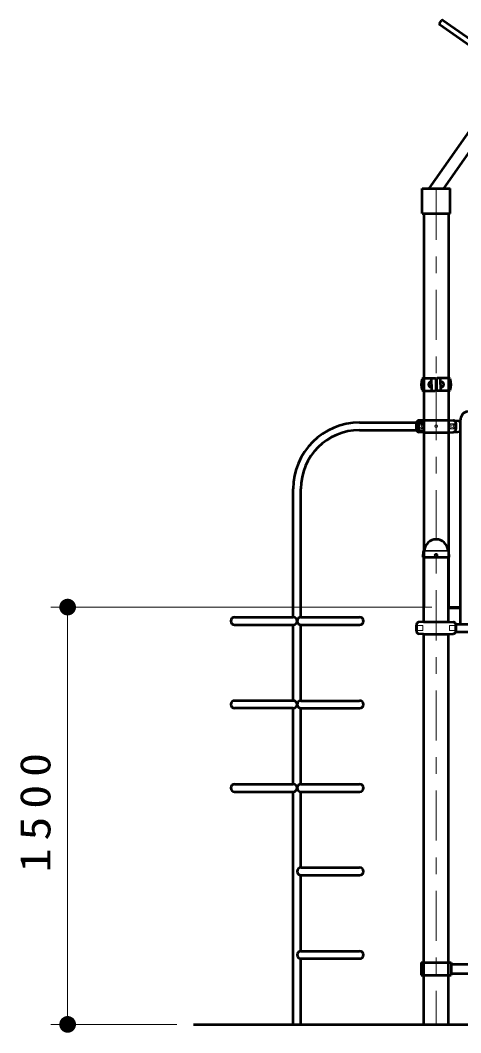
# Model space of a CAD drawing. Units: millimetres on the paper, scale 1:60. Extents: x -385 to 0, y -594 to 267.
# Drawn here: x -123.8 to -97.4, y -132.7 to -72 of the extents above; entities that cross this region are included whole.
import ezdxf

# ---------------------------------------------------------------- set-up
doc = ezdxf.new("R2010")
doc.units = ezdxf.units.MM
doc.linetypes.add('USER2', pattern=[6, 3, -1, 1, -1])
doc.layers.add('LY_1', color=140, linetype='Continuous', lineweight=50)
doc.styles.add('ＭＳ ゴシック', font='')
doc.styles.get('ＭＳ ゴシック').set_extended_font_data('MS Gothic')

# ---------------------------------------------------------------- blocks, each defined once
blk = doc.blocks.new('filled_dot')
at = {"color": 0, "linetype": 'Continuous', "lineweight": -2, "const_width": 1.25}
blk.add_lwpolyline([(-0.625, 0, 1), (0.625, 0, 1)], format="xyb", close=True, dxfattribs=at)

msp = doc.modelspace()

# ---------------------------------------------------------------- linework, layer by layer
at = {"layer": 'LY_1'}
for p, q in [((-98.669, -72.196), (-98.545, -72.018)), ((-83.539, -82.464), (-98.475, -72.006)), ((-83.721, -82.723), (-98.657, -72.265)), ((-94.484, -75.187), (-99.304, -82.071)), ((-94.309, -76.178), (-98.435, -82.071)), ((-99.716, -82.071), (-98.023, -82.071)), ((-99.716, -83.571), (-99.716, -82.071)), ((-98.023, -83.571), (-98.023, -82.071)), ((-99.716, -83.571), (-98.023, -83.571)), ((-99.612, -83.571), (-99.612, -107.113)), ((-98.127, -83.571), (-98.127, -107.117)), ((-99.638, -93.446), (-98.928, -93.446)), ((-99.14, -93.667), (-99.174, -93.666)), ((-99.14, -93.976), (-99.174, -93.977)), ((-99.14, -93.821), (-99.14, -93.463)), ((-99.14, -93.821), (-99.14, -94.18)), ((-98.894, -93.48), (-98.894, -94.163)), ((-98.844, -93.48), (-98.844, -94.163)), ((-98.101, -93.446), (-98.811, -93.446)), ((-98.599, -93.821), (-98.599, -93.463)), ((-98.599, -93.667), (-98.565, -93.666)), ((-98.599, -93.821), (-98.599, -94.18)), ((-98.599, -93.976), (-98.565, -93.977)), ((-99.636, -94.196), (-98.928, -94.196)), ((-98.101, -94.196), (-98.811, -94.196)), ((-103.453, -96.095), (-99.929, -96.095)), ((-99.929, -96.055), (-99.929, -96.588)), ((-99.929, -96.055), (-99.929, -96.588)), ((-99.929, -96.055), (-99.612, -96.055)), ((-99.929, -96.055), (-99.612, -96.055)), ((-99.636, -95.946), (-99.899, -95.969)), ((-99.636, -95.946), (-98.102, -95.946)), ((-98.103, -95.946), (-97.578, -95.992)), ((-97.578, -95.992), (-97.411, -96.005)), ((-97.411, -108.178), (-97.411, -95.927)), ((-103.453, -96.548), (-99.929, -96.548)), ((-99.929, -96.588), (-99.612, -96.588)), ((-99.929, -96.588), (-99.612, -96.588)), ((-99.636, -96.696), (-99.899, -96.673)), ((-99.636, -96.696), (-98.102, -96.696)), ((-98.103, -96.696), (-97.578, -96.65)), ((-97.578, -96.65), (-97.411, -96.638)), ((-107.429, -107.761), (-107.429, -100.071)), ((-106.976, -107.761), (-106.976, -100.071)), ((-99.644, -104.163), (-99.637, -103.832)), ((-99.635, -104.171), (-99.644, -104.163)), ((-99.635, -104.171), (-98.103, -104.171)), ((-99.616, -103.784), (-99.598, -103.766)), ((-99.612, -108.03), (-99.612, -104.171)), ((-98.123, -103.784), (-98.141, -103.766)), ((-98.127, -108.03), (-98.127, -104.171)), ((-98.095, -104.163), (-98.103, -104.171)), ((-98.095, -104.163), (-98.102, -103.832)), ((-98.127, -107.155), (-97.411, -107.155)), ((-98.127, -107.208), (-97.411, -107.208)), ((-110.953, -107.761), (-107.429, -107.761)), ((-106.976, -107.761), (-103.453, -107.761)), ((-110.953, -108.215), (-107.429, -108.215)), ((-107.429, -112.761), (-107.429, -108.215)), ((-106.976, -108.215), (-103.453, -108.215)), ((-106.976, -112.761), (-106.976, -108.215)), ((-99.636, -108.03), (-99.899, -108.053)), ((-99.636, -108.03), (-98.102, -108.03)), ((-98.103, -108.03), (-97.84, -108.053)), ((-97.693, -108.178), (-87.546, -108.178)), ((-99.636, -108.78), (-99.899, -108.757)), ((-99.636, -108.78), (-98.102, -108.78)), ((-99.612, -132.155), (-99.612, -108.78)), ((-98.127, -132.155), (-98.127, -108.78)), ((-98.103, -108.78), (-97.84, -108.757)), ((-97.693, -108.631), (-87.546, -108.631)), ((-107.429, -112.761), (-110.953, -112.761)), ((-106.976, -112.761), (-103.453, -112.761)), ((-107.429, -113.215), (-110.953, -113.215)), ((-107.429, -117.761), (-107.429, -113.215)), ((-106.976, -113.215), (-103.453, -113.215)), ((-106.976, -117.761), (-106.976, -113.215)), ((-110.953, -117.761), (-107.429, -117.761)), ((-110.953, -118.215), (-107.429, -118.215)), ((-107.429, -132.155), (-107.429, -118.215)), ((-106.976, -117.761), (-103.453, -117.761)), ((-106.976, -122.761), (-106.976, -118.215)), ((-106.976, -118.215), (-103.453, -118.215)), ((-106.976, -122.761), (-103.453, -122.761)), ((-106.976, -127.761), (-106.976, -123.215)), ((-106.976, -123.215), (-103.453, -123.215)), ((-106.976, -127.761), (-103.453, -127.761)), ((-106.976, -132.155), (-106.976, -128.215)), ((-106.976, -128.215), (-103.453, -128.215)), ((-99.761, -128.446), (-99.761, -129.196)), ((-99.761, -128.446), (-97.978, -128.446)), ((-97.978, -128.446), (-97.978, -129.196)), ((-97.978, -128.538), (-87.261, -128.538)), ((-99.761, -129.196), (-97.978, -129.196)), ((-97.978, -129.105), (-87.261, -129.105))]:
    msp.add_line(p, q, dxfattribs=at)
at = {"layer": 'LY_1', "color": 7, "linetype": 'USER2', "lineweight": 13}
msp.add_line((-98.869, -82.146), (-98.869, -132.155), dxfattribs=at)
at = {"layer": 'LY_1', "color": 7, "lineweight": 13}
for p, q in [((-99.982, -96.475), (-99.982, -96.167)), ((-99.674, -96.167), (-99.982, -96.167)), ((-98.065, -96.167), (-97.757, -96.167)), ((-97.757, -96.475), (-97.757, -96.167)), ((-99.674, -96.475), (-99.982, -96.475)), ((-98.065, -96.475), (-97.757, -96.475)), ((-99.614, -103.813), (-98.125, -103.813)), ((-99.584, -103.755), (-98.158, -103.755)), ((-99.127, -107.155), (-121.953, -107.155)), ((-120.953, -132.155), (-120.953, -107.155)), ((-99.674, -108.251), (-99.982, -108.251)), ((-99.982, -108.559), (-99.982, -108.251)), ((-99.674, -108.559), (-99.982, -108.559)), ((-98.065, -108.251), (-97.757, -108.251)), ((-98.065, -108.559), (-97.757, -108.559)), ((-97.757, -108.559), (-97.757, -108.251)), ((-114.404, -132.155), (-121.953, -132.155))]:
    msp.add_line(p, q, dxfattribs=at)
at = {"layer": 'LY_1', "color": 7}
msp.add_line((-113.404, -132.155), (-27.929, -132.155), dxfattribs=at)
at = {"layer": 'LY_1', "color": 7, "lineweight": 13}
for centre, radius in [((-99.828, -96.321), 0.154), ((-99.828, -96.321), 0.0833), ((-98.869, -96.321), 0.0833), ((-97.911, -96.321), 0.154), ((-97.911, -96.321), 0.0833)]:
    msp.add_circle(centre, radius, dxfattribs=at)
at = {"layer": 'LY_1'}
msp.add_circle((-98.869, -104.038), 0.05, dxfattribs=at)
for centre, radius, start, end in [((-98.504, -72.047), 0.05, 55, 145), ((-98.628, -72.224), 0.05, 145, 235), ((-98.826, -93.821), 0.935, 159.19706, 200.80294), ((-99.638, -93.513), 0.0667, 90, 159.19706), ((-99.179, -93.821), 0.156, 88, 272), ((-99.124, -93.463), 0.0167, 90, 180), ((-98.928, -93.48), 0.0333, 0, 90), ((-98.811, -93.48), 0.0333, 90, 180), ((-98.615, -93.463), 0.0167, 0, 90), ((-98.56, -93.821), 0.156, 268, 92), ((-98.101, -93.513), 0.0667, 20.80294, 90), ((-98.913, -93.821), 0.935, 339.19706, 20.80294), ((-99.638, -94.13), 0.0667, 200.80294, 270), ((-99.124, -94.18), 0.0167, 180, 270), ((-98.928, -94.163), 0.0333, 270, 0), ((-98.811, -94.163), 0.0333, 180, 270), ((-98.615, -94.18), 0.0167, 270, 0), ((-98.101, -94.13), 0.0667, 270, 339.19706), ((-96.911, -95.927), 0.5, 97.46846, 180), ((-103.453, -100.071), 3.977, 90, 180), ((-99.244, -96.321), 0.833, 163.80375, 196.19625), ((-99.885, -96.135), 0.167, 95, 163.80375), ((-97.854, -96.135), 0.167, 16.19625, 85), ((-98.494, -96.321), 0.833, 343.80375, 16.19625), ((-103.453, -100.071), 3.523, 90, 180), ((-99.885, -96.507), 0.167, 196.19625, 265), ((-97.854, -96.507), 0.167, 275, 343.80375), ((-98.869, -103.821), 0.72, 90, 173.3676), ((-98.869, -103.821), 0.72, 6.6324, 90), ((-99.567, -103.834), 0.07, 135, 178.99605), ((-99.631, -103.733), 0.0467, 315, 353.3676), ((-98.108, -103.733), 0.0467, 186.6324, 225), ((-98.172, -103.834), 0.07, 1.00395, 45), ((-110.953, -107.988), 0.227, 90, 270), ((-107.429, -107.988), 0.227, 270, 90), ((-106.976, -107.988), 0.227, 90, 270), ((-103.453, -107.988), 0.227, 270, 90), ((-99.244, -108.405), 0.833, 163.80375, 196.19625), ((-99.885, -108.219), 0.167, 95, 163.80375), ((-97.854, -108.219), 0.167, 16.19625, 85), ((-98.494, -108.405), 0.833, 343.80375, 16.19625), ((-99.885, -108.591), 0.167, 196.19625, 265), ((-97.854, -108.591), 0.167, 275, 343.80375), ((-110.953, -112.988), 0.227, 90, 270), ((-107.429, -112.988), 0.227, 270, 90), ((-106.976, -112.988), 0.227, 90, 270), ((-103.453, -112.988), 0.227, 270, 90), ((-110.953, -117.988), 0.227, 90, 270), ((-107.429, -117.988), 0.227, 270, 90), ((-106.976, -117.988), 0.227, 90, 270), ((-103.453, -117.988), 0.227, 270, 90), ((-106.976, -122.988), 0.227, 90, 270), ((-103.453, -122.988), 0.227, 270, 90), ((-106.976, -127.988), 0.227, 90, 270), ((-103.453, -127.988), 0.227, 270, 90)]:
    msp.add_arc(centre, radius, start, end, dxfattribs=at)
at = {"layer": 'LY_1', "color": 7, "lineweight": 13}
for centre, start, end in [((-101.807, -96.321), 355.87048, 4.12952), ((-95.932, -96.321), 175.87048, 184.12952), ((-101.807, -108.405), 355.87048, 4.12952), ((-95.932, -108.405), 175.87048, 184.12952)]:
    msp.add_arc(centre, 2.139, start, end, dxfattribs=at)

# ---------------------------------------------------------------- block references
at = {"layer": 'LY_1', "color": 7, "lineweight": 13, "xscale": 0.4, "yscale": 0.4}
for p, rotation in [((-120.953, -107.155), 270), ((-120.953, -132.155), 90)]:
    msp.add_blockref('filled_dot', p, dxfattribs=dict(at, rotation=rotation))

# ---------------------------------------------------------------- texts
at = {"layer": 'LY_1', "color": 7, "insert": (-121.953, -119.234), "char_height": 1.833, "attachment_point": 8, "rotation": 90, "style": 'ＭＳ ゴシック'}
msp.add_mtext('\\T1.33;\\W1.15;1500', dxfattribs=at)

doc.saveas('drawing.dxf')
